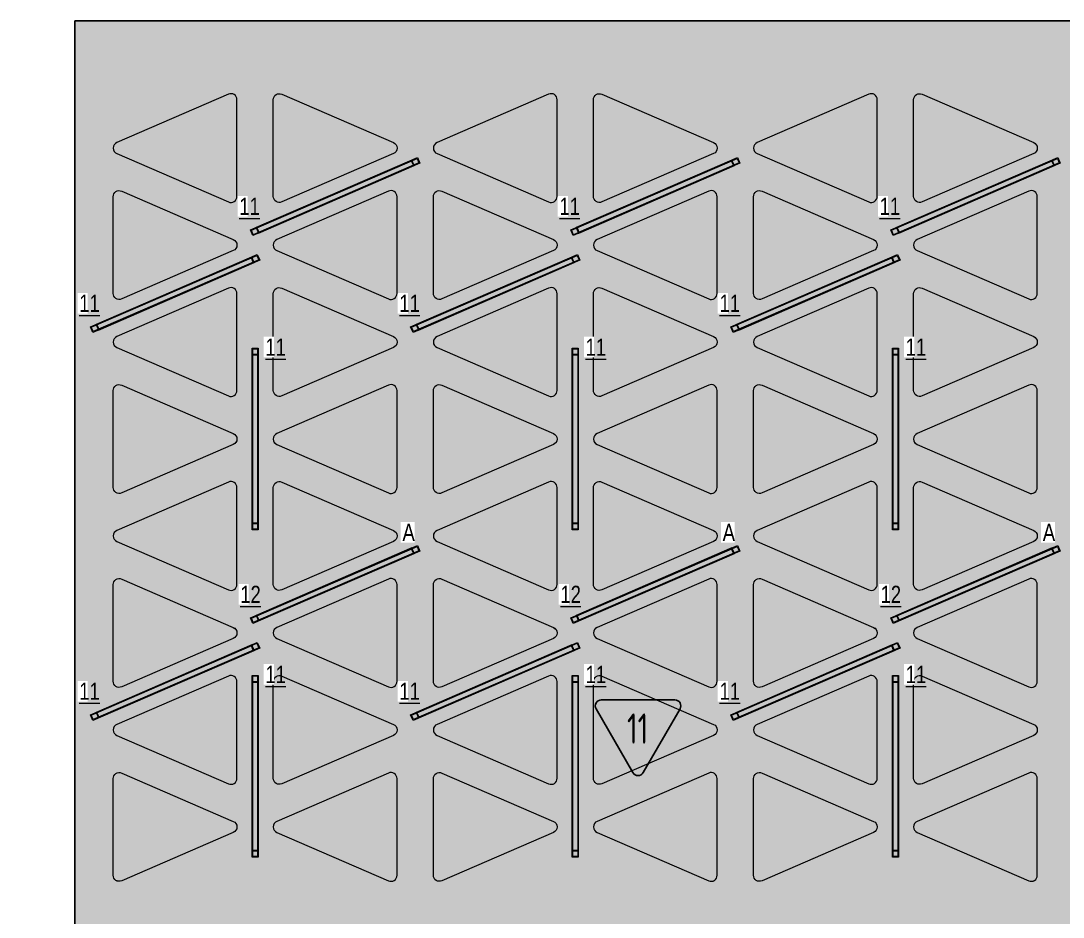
# Model space of a CAD drawing. Header units: millimetres. Extents: x -510890 to 418982, y -118257 to 141350.
# Drawn here: x -186518 to -177918, y 78957 to 86351 of the extents above; entities that cross this region are included whole.
import ezdxf

# ---------------------------------------------------------------- set-up
doc = ezdxf.new("R2010")
doc.units = ezdxf.units.MM
for name, color, linetype, lineweight in [('_ЭОМ_ОБЩ_Освещение_текст тип светильника', 172, 'Continuous', 50), ('_ЭОМ_светильник А', 1, 'Continuous', 35), ('_ЭОМ_светильник Р', 4, 'Continuous', 35), ('АР_Потолки_Штриховка', 252, 'Continuous', 0)]:
    doc.layers.add(name, color=color, linetype=linetype, lineweight=lineweight)
doc.layers.add('X-ref Light', color=250, linetype='Continuous')
for name, color, linetype, lineweight, true_color in [('АР_Потолок_RAL 095 85 40', 7, 'Continuous', 5, 0xddc87a), ('АР_Потолок_RAL 100 70 20', 7, 'Continuous', 5, 0xb3ac85), ('АР_Потолок_Покраска', 7, 'Continuous', 5, 0x007399), ('АР_Потолок_Текстура дерево', 7, 'Continuous', 5, 0xe7bf8e)]:
    doc.layers.add(name, color=color, linetype=linetype, lineweight=lineweight, true_color=true_color)
doc.layers.get('X-ref Light').off()
doc.styles.add('ISOCPEUR', font='isocpeur.ttf', dxfattribs={"height": 800})
doc.styles.add('ГОСТ', font='cad.shx', dxfattribs={"width": 0.8})

# ---------------------------------------------------------------- blocks, each defined once
blk = doc.blocks.new('RVE-PLS5070-1500-P')
at = {"color": 0, "linetype": 'ByBlock', "lineweight": -2, "ltscale": 40}
for points in [[(750, -25), (-750, -25), (-750, 25), (750, 25)], [(745, -20), (-745, -20), (-745, 20), (745, 20)]]:
    blk.add_lwpolyline(points, close=True, dxfattribs=at)
blk = doc.blocks.new('A$C35e846bc')
at = {"layer": 'АР_Потолки_Штриховка', "color": 18, "lineweight": 18, "ltscale": 100, "true_color": 0x000000}
for points in [[(23698.5, 26600.7, 0.539691), (23768.3, 26646.6), (23768.3, 27444.3, 0.539691), (23698.5, 27490.2), (22777.7, 27091.4, 0.656611), (22777.7, 26999.6), (23698.5, 26600.7)], [(24138.2, 26600.7, -0.539691), (24068.3, 26646.6), (24068.3, 27444.3, -0.539691), (24138.2, 27490.2), (25059, 27091.4, -0.656611), (25059, 26999.6), (24138.2, 26600.7)], [(26340.1, 26600.7, 0.539691), (26410, 26646.6), (26410, 27444.3, 0.539691), (26340.1, 27490.2), (25419.4, 27091.4, 0.656611), (25419.4, 26999.6), (26340.1, 26600.7)], [(26779.9, 26600.7, -0.539691), (26710, 26646.6), (26710, 27444.3, -0.539691), (26779.9, 27490.2), (27700.6, 27091.4, -0.656611), (27700.6, 26999.6), (26779.9, 26600.7)], [(28981.6, 26600.7, 0.539691), (29051.5, 26646.6), (29051.5, 27444.3, 0.539691), (28981.6, 27490.2), (28060.9, 27091.4, 0.656611), (28060.9, 26999.6), (28981.6, 26600.7)], [(29421.4, 26600.7, -0.539691), (29351.5, 26646.6), (29351.5, 27444.3, -0.539691), (29421.4, 27490.2), (30342.1, 27091.4, -0.656611), (30342.1, 26999.6), (29421.4, 26600.7)], [(22817.5, 25800.7, -0.539691), (22747.6, 25846.6), (22747.6, 26644.3, -0.539691), (22817.5, 26690.2), (23738.2, 26291.4, -0.656611), (23738.2, 26199.6), (22817.5, 25800.7)], [(25019.2, 25800.7, 0.539691), (25089.1, 25846.6), (25089.1, 26644.3, 0.539691), (25019.2, 26690.2), (24098.5, 26291.4, 0.656611), (24098.5, 26199.6), (25019.2, 25800.7)], [(25459.1, 25800.7, -0.539691), (25389.2, 25846.6), (25389.2, 26644.3, -0.539691), (25459.1, 26690.2), (26379.9, 26291.4, -0.656611), (26379.9, 26199.6), (25459.1, 25800.7)], [(27660.9, 25800.7, 0.539691), (27730.7, 25846.6), (27730.7, 26644.3, 0.539691), (27660.9, 26690.2), (26740.1, 26291.4, 0.656611), (26740.1, 26199.6), (27660.9, 25800.7)], [(28100.6, 25800.7, -0.539691), (28030.7, 25846.6), (28030.7, 26644.3, -0.539691), (28100.6, 26690.2), (29021.4, 26291.4, -0.656611), (29021.4, 26199.6), (28100.6, 25800.7)], [(30302.4, 25800.7, 0.539691), (30372.2, 25846.6), (30372.2, 26644.3, 0.539691), (30302.4, 26690.2), (29381.6, 26291.4, 0.656611), (29381.6, 26199.6), (30302.4, 25800.7)], [(23698.5, 25000.7, 0.539691), (23768.3, 25046.6), (23768.3, 25844.3, 0.539691), (23698.5, 25890.2), (22777.7, 25491.4, 0.656611), (22777.7, 25399.6), (23698.5, 25000.7)], [(24138.2, 25000.7, -0.539691), (24068.3, 25046.6), (24068.3, 25844.3, -0.539691), (24138.2, 25890.2), (25059, 25491.4, -0.656611), (25059, 25399.6), (24138.2, 25000.7)], [(26340.1, 25000.7, 0.539691), (26410, 25046.6), (26410, 25844.3, 0.539691), (26340.1, 25890.2), (25419.4, 25491.4, 0.656611), (25419.4, 25399.6), (26340.1, 25000.7)], [(26779.9, 25000.7, -0.539691), (26710, 25046.6), (26710, 25844.3, -0.539691), (26779.9, 25890.2), (27700.6, 25491.4, -0.656611), (27700.6, 25399.6), (26779.9, 25000.7)], [(28981.6, 25000.7, 0.539691), (29051.5, 25046.6), (29051.5, 25844.3, 0.539691), (28981.6, 25890.2), (28060.9, 25491.4, 0.656611), (28060.9, 25399.6), (28981.6, 25000.7)], [(29421.4, 25000.7, -0.539691), (29351.5, 25046.6), (29351.5, 25844.3, -0.539691), (29421.4, 25890.2), (30342.1, 25491.4, -0.656611), (30342.1, 25399.6), (29421.4, 25000.7)], [(22817.5, 24200.7, -0.539691), (22747.6, 24246.6), (22747.6, 25044.3, -0.539691), (22817.5, 25090.2), (23738.2, 24691.4, -0.656611), (23738.2, 24599.6), (22817.5, 24200.7)], [(25019.2, 24200.7, 0.539691), (25089.1, 24246.6), (25089.1, 25044.3, 0.539691), (25019.2, 25090.2), (24098.5, 24691.4, 0.656611), (24098.5, 24599.6), (25019.2, 24200.7)], [(25459.1, 24200.7, -0.539691), (25389.2, 24246.6), (25389.2, 25044.3, -0.539691), (25459.1, 25090.2), (26379.9, 24691.4, -0.656611), (26379.9, 24599.6), (25459.1, 24200.7)], [(27660.9, 24200.7, 0.539691), (27730.7, 24246.6), (27730.7, 25044.3, 0.539691), (27660.9, 25090.2), (26740.1, 24691.4, 0.656611), (26740.1, 24599.6), (27660.9, 24200.7)], [(28100.6, 24200.7, -0.539691), (28030.7, 24246.6), (28030.7, 25044.3, -0.539691), (28100.6, 25090.2), (29021.4, 24691.4, -0.656611), (29021.4, 24599.6), (28100.6, 24200.7)], [(30302.4, 24200.7, 0.539691), (30372.2, 24246.6), (30372.2, 25044.3, 0.539691), (30302.4, 25090.2), (29381.6, 24691.4, 0.656611), (29381.6, 24599.6), (30302.4, 24200.7)], [(23698.5, 23400.7, 0.539691), (23768.3, 23446.6), (23768.3, 24244.3, 0.539691), (23698.5, 24290.2), (22777.7, 23891.4, 0.656611), (22777.7, 23799.6), (23698.5, 23400.7)], [(24138.2, 23400.7, -0.539691), (24068.3, 23446.6), (24068.3, 24244.3, -0.539691), (24138.2, 24290.2), (25059, 23891.4, -0.656611), (25059, 23799.6), (24138.2, 23400.7)], [(26340.1, 23400.7, 0.539691), (26410, 23446.6), (26410, 24244.3, 0.539691), (26340.1, 24290.2), (25419.4, 23891.4, 0.656611), (25419.4, 23799.6), (26340.1, 23400.7)], [(26779.9, 23400.7, -0.539691), (26710, 23446.6), (26710, 24244.3, -0.539691), (26779.9, 24290.2), (27700.6, 23891.4, -0.656611), (27700.6, 23799.6), (26779.9, 23400.7)], [(28981.6, 23400.7, 0.539691), (29051.5, 23446.6), (29051.5, 24244.3, 0.539691), (28981.6, 24290.2), (28060.9, 23891.4, 0.656611), (28060.9, 23799.6), (28981.6, 23400.7)], [(29421.4, 23400.7, -0.539691), (29351.5, 23446.6), (29351.5, 24244.3, -0.539691), (29421.4, 24290.2), (30342.1, 23891.4, -0.656611), (30342.1, 23799.6), (29421.4, 23400.7)], [(22817.5, 22600.7, -0.539691), (22747.6, 22646.6), (22747.6, 23444.3, -0.539691), (22817.5, 23490.2), (23738.2, 23091.4, -0.656611), (23738.2, 22999.6), (22817.5, 22600.7)], [(25019.2, 22600.7, 0.539691), (25089.1, 22646.6), (25089.1, 23444.3, 0.539691), (25019.2, 23490.2), (24098.5, 23091.4, 0.656611), (24098.5, 22999.6), (25019.2, 22600.7)], [(25459.1, 22600.7, -0.539691), (25389.2, 22646.6), (25389.2, 23444.3, -0.539691), (25459.1, 23490.2), (26379.9, 23091.4, -0.656611), (26379.9, 22999.6), (25459.1, 22600.7)], [(27660.9, 22600.7, 0.539691), (27730.7, 22646.6), (27730.7, 23444.3, 0.539691), (27660.9, 23490.2), (26740.1, 23091.4, 0.656611), (26740.1, 22999.6), (27660.9, 22600.7)], [(28100.6, 22600.7, -0.539691), (28030.7, 22646.6), (28030.7, 23444.3, -0.539691), (28100.6, 23490.2), (29021.4, 23091.4, -0.656611), (29021.4, 22999.6), (28100.6, 22600.7)], [(30302.4, 22600.7, 0.539691), (30372.2, 22646.6), (30372.2, 23444.3, 0.539691), (30302.4, 23490.2), (29381.6, 23091.4, 0.656611), (29381.6, 22999.6), (30302.4, 22600.7)], [(23698.5, 21800.7, 0.539691), (23768.3, 21846.6), (23768.3, 22644.3, 0.539691), (23698.5, 22690.2), (22777.7, 22291.4, 0.656611), (22777.7, 22199.6), (23698.5, 21800.7)], [(24138.2, 21800.7, -0.539691), (24068.3, 21846.6), (24068.3, 22644.3, -0.539691), (24138.2, 22690.2), (25059, 22291.4, -0.656611), (25059, 22199.6), (24138.2, 21800.7)], [(26340.1, 21800.7, 0.539691), (26410, 21846.6), (26410, 22644.3, 0.539691), (26340.1, 22690.2), (25419.4, 22291.4, 0.656611), (25419.4, 22199.6), (26340.1, 21800.7)], [(26779.9, 21800.7, -0.539691), (26710, 21846.6), (26710, 22644.3, -0.539691), (26779.9, 22690.2), (27700.6, 22291.4, -0.656611), (27700.6, 22199.6), (26779.9, 21800.7)], [(28981.6, 21800.7, 0.539691), (29051.5, 21846.6), (29051.5, 22644.3, 0.539691), (28981.6, 22690.2), (28060.9, 22291.4, 0.656611), (28060.9, 22199.6), (28981.6, 21800.7)], [(29421.4, 21800.7, -0.539691), (29351.5, 21846.6), (29351.5, 22644.3, -0.539691), (29421.4, 22690.2), (30342.1, 22291.4, -0.656611), (30342.1, 22199.6), (29421.4, 21800.7)], [(22817.5, 21000.7, -0.539691), (22747.6, 21046.6), (22747.6, 21844.3, -0.539691), (22817.5, 21890.2), (23738.2, 21491.4, -0.656611), (23738.2, 21399.6), (22817.5, 21000.7)], [(25019.2, 21000.7, 0.539691), (25089.1, 21046.6), (25089.1, 21844.3, 0.539691), (25019.2, 21890.2), (24098.5, 21491.4, 0.656611), (24098.5, 21399.6), (25019.2, 21000.7)], [(25459.1, 21000.7, -0.539691), (25389.2, 21046.6), (25389.2, 21844.3, -0.539691), (25459.1, 21890.2), (26379.9, 21491.4, -0.656611), (26379.9, 21399.6), (25459.1, 21000.7)], [(27660.9, 21000.7, 0.539691), (27730.7, 21046.6), (27730.7, 21844.3, 0.539691), (27660.9, 21890.2), (26740.1, 21491.4, 0.656611), (26740.1, 21399.6), (27660.9, 21000.7)], [(28100.6, 21000.7, -0.539691), (28030.7, 21046.6), (28030.7, 21844.3, -0.539691), (28100.6, 21890.2), (29021.4, 21491.4, -0.656611), (29021.4, 21399.6), (28100.6, 21000.7)], [(30302.4, 21000.7, 0.539691), (30372.2, 21046.6), (30372.2, 21844.3, 0.539691), (30302.4, 21890.2), (29381.6, 21491.4, 0.656611), (29381.6, 21399.6), (30302.4, 21000.7)]]:
    blk.add_lwpolyline(points, format="xyb", dxfattribs=at)
for points in [[(23946.3, 26344.3), (25231, 26900.8), (25211.1, 26946.6), (23926.5, 26390.2)], [(23948.9, 26350.9), (25224.4, 26903.4), (25208.5, 26940.1), (23933, 26387.6)], [(26588, 26344.3), (27872.6, 26900.8), (27852.7, 26946.6), (26568.1, 26390.2)], [(26590.6, 26350.9), (27866, 26903.4), (27850.1, 26940.1), (26574.7, 26387.6)], [(29229.5, 26344.3), (30514.1, 26900.8), (30494.3, 26946.6), (29209.6, 26390.2)], [(29232.1, 26350.9), (30507.6, 26903.4), (30491.7, 26940.1), (29216.2, 26387.6)], [(22625.6, 25544.3), (23910.2, 26100.8), (23890.4, 26146.6), (22605.7, 25590.2)], [(25267.2, 25544.3), (26551.9, 26100.8), (26532, 26146.6), (25247.3, 25590.2)], [(27908.7, 25544.3), (29193.4, 26100.8), (29173.5, 26146.6), (27888.8, 25590.2)], [(22628.2, 25550.9), (23903.7, 26103.4), (23887.8, 26140.1), (22612.3, 25587.6)], [(25269.8, 25550.9), (26545.3, 26103.4), (26529.4, 26140.1), (25253.9, 25587.6)], [(27911.3, 25550.9), (29186.8, 26103.4), (29170.9, 26140.1), (27895.4, 25587.6)], [(23943.3, 25345.5), (23943.3, 23945.5), (23893.3, 23945.5), (23893.3, 25345.5)], [(23938.3, 25340.5), (23938.3, 23950.5), (23898.3, 23950.5), (23898.3, 25340.5)], [(26585, 25345.5), (26585, 23945.5), (26535, 23945.5), (26535, 25345.5)], [(26580, 25340.5), (26580, 23950.5), (26540, 23950.5), (26540, 25340.5)], [(29226.5, 25345.5), (29226.5, 23945.5), (29176.5, 23945.5), (29176.5, 25345.5)], [(29221.5, 25340.5), (29221.5, 23950.5), (29181.5, 23950.5), (29181.5, 25340.5)], [(23946.3, 23144.3), (25231, 23700.8), (25211.1, 23746.6), (23926.5, 23190.2)], [(23948.9, 23150.9), (25224.4, 23703.4), (25208.5, 23740.1), (23933, 23187.6)], [(26588, 23144.3), (27872.6, 23700.8), (27852.7, 23746.6), (26568.1, 23190.2)], [(26590.6, 23150.9), (27866, 23703.4), (27850.1, 23740.1), (26574.7, 23187.6)], [(29229.5, 23144.3), (30514.1, 23700.8), (30494.3, 23746.6), (29209.6, 23190.2)], [(29232.1, 23150.9), (30507.6, 23703.4), (30491.7, 23740.1), (29216.2, 23187.6)], [(22625.6, 22344.3), (23910.2, 22900.8), (23890.4, 22946.6), (22605.7, 22390.2)], [(22628.2, 22350.9), (23903.7, 22903.4), (23887.8, 22940.1), (22612.3, 22387.6)], [(25267.2, 22344.3), (26551.9, 22900.8), (26532, 22946.6), (25247.3, 22390.2)], [(25269.8, 22350.9), (26545.3, 22903.4), (26529.4, 22940.1), (25253.9, 22387.6)], [(27908.7, 22344.3), (29193.4, 22900.8), (29173.5, 22946.6), (27888.8, 22390.2)], [(27911.3, 22350.9), (29186.8, 22903.4), (29170.9, 22940.1), (27895.4, 22387.6)], [(23943.3, 22645.5), (23943.3, 21245.5), (23893.3, 21245.5), (23893.3, 22645.5)], [(23938.3, 22640.5), (23938.3, 21250.5), (23898.3, 21250.5), (23898.3, 22640.5)], [(26585, 22645.5), (26585, 21245.5), (26535, 21245.5), (26535, 22645.5)], [(26580, 22640.5), (26580, 21250.5), (26540, 21250.5), (26540, 22640.5)], [(29226.5, 22645.5), (29226.5, 21245.5), (29176.5, 21245.5), (29176.5, 22645.5)], [(29221.5, 22640.5), (29221.5, 21250.5), (29181.5, 21250.5), (29181.5, 22640.5)]]:
    blk.add_lwpolyline(points, close=True, dxfattribs=at)
at = {"layer": '_ЭОМ_светильник А', "color": 18, "lineweight": 18, "ltscale": 100, "true_color": 0x000000, "rotation": 203.4213310063314}
for p in [(24578.7, 23445.5), (27220.4, 23445.5), (29861.9, 23445.5)]:
    blk.add_blockref('RVE-PLS5070-1500-P', p, dxfattribs=at)
at = {"layer": '_ЭОМ_светильник Р', "color": 18, "lineweight": 18, "ltscale": 100, "true_color": 0x000000}
for p, rotation in [((24578.7, 26645.5), 203.4213310063314), ((27220.4, 26645.5), 203.4213310063314), ((29861.9, 26645.5), 203.4213310063314), ((23258, 25845.5), 203.4213310063314), ((25899.6, 25845.5), 203.4213310063314), ((28541.1, 25845.5), 203.4213310063314), ((23918.3, 24645.5), 89.99999999999997), ((26560, 24645.5), 89.99999999999997), ((29201.5, 24645.5), 89.99999999999997), ((23258, 22645.5), 203.4213310063314), ((25899.6, 22645.5), 203.4213310063314), ((28541.1, 22645.5), 203.4213310063314), ((23918.3, 21945.5), 89.99999999999997), ((26560, 21945.5), 89.99999999999997), ((29201.5, 21945.5), 89.99999999999997)]:
    blk.add_blockref('RVE-PLS5070-1500-P', p, dxfattribs=dict(at, rotation=rotation))
at = {"layer": '_ЭОМ_ОБЩ_Освещение_текст тип светильника', "color": 18, "lineweight": 18, "ltscale": 40, "true_color": 0x000000, "char_height": 142.19, "width": 55.872, "attachment_point": 1, "style": 'ГОСТ', "bg_fill": 3, "box_fill_scale": 1.1, "bg_fill_color": 256, "bg_fill_transparency": 0}
for s, insert in [('{\\L11}', (23787.9, 26636.2)), ('{\\L11}', (26429.5, 26636.2)), ('{\\L11}', (29071, 26636.2)), ('{\\L11}', (22467.1, 25836.2)), ('{\\L11}', (25108.7, 25836.2)), ('{\\L11}', (27750.3, 25836.2)), ('{\\L11}', (24003.2, 25474.5)), ('{\\L11}', (26644.8, 25474.5)), ('{\\L11}', (29286.3, 25474.5)), ('{\\L12}', (23795.7, 23435)), ('{\\L12}', (26437.4, 23435)), ('{\\L12}', (29078.9, 23435)), ('{\\L11}', (24003.2, 22774.5)), ('{\\L11}', (26644.8, 22774.5)), ('{\\L11}', (29286.3, 22774.5)), ('{\\L11}', (22467.1, 22636.2)), ('{\\L11}', (25108.7, 22636.2)), ('{\\L11}', (27750.3, 22636.2))]:
    blk.add_mtext(s, dxfattribs=dict(at, insert=insert))
at = {"layer": '_ЭОМ_светильник А', "color": 18, "lineweight": 18, "ltscale": 100, "true_color": 0x000000, "char_height": 142.2, "width": 86.044, "attachment_point": 1, "style": 'ГОСТ', "bg_fill": 3, "box_fill_scale": 1.1, "bg_fill_color": 256, "bg_fill_transparency": 0}
for insert in [(25134.3, 23946.6), (27776, 23946.6), (30417.5, 23946.6)]:
    blk.add_mtext('А', dxfattribs=dict(at, insert=insert))

msp = doc.modelspace()

# ---------------------------------------------------------------- hatches: boundary and pattern name
at = {"layer": 'АР_Потолки_Штриховка', "ltscale": 100, "true_color": 0xf8f6b0}
h = msp.add_hatch(color=51, dxfattribs=at)
h.dxf.hatch_style = 1
h.paths.add_polyline_path([(-184554.9, 84606.6), (-183279.4, 85159), (-183295.3, 85195.8), (-184570.8, 84643.3)])
h = msp.add_hatch(color=51, dxfattribs=at)
h.dxf.hatch_style = 1
h.paths.add_polyline_path([(-181913.3, 84606.6), (-180637.8, 85159), (-180653.7, 85195.8), (-181929.2, 84643.3)])
h = msp.add_hatch(color=51, dxfattribs=at)
h.dxf.hatch_style = 1
h.paths.add_polyline_path([(-179271.8, 84606.6), (-177996.3, 85159), (-178012.2, 85195.8), (-179287.7, 84643.3)])
h = msp.add_hatch(color=51, dxfattribs=at)
h.dxf.hatch_style = 1
h.paths.add_polyline_path([(-185875.7, 83806.6), (-184600.2, 84359), (-184616.1, 84395.8), (-185891.6, 83843.3)])
h = msp.add_hatch(color=51, dxfattribs=at)
h.dxf.hatch_style = 1
h.paths.add_polyline_path([(-183234, 83806.6), (-181958.5, 84359), (-181974.4, 84395.8), (-183249.9, 83843.3)])
h = msp.add_hatch(color=51, dxfattribs=at)
h.dxf.hatch_style = 1
h.paths.add_polyline_path([(-180592.5, 83806.6), (-179317, 84359), (-179332.9, 84395.8), (-180608.4, 83843.3)])
h = msp.add_hatch(color=51, dxfattribs=at)
h.dxf.hatch_style = 1
h.paths.add_polyline_path([(-184565.5, 83596.2), (-184565.5, 82206.2), (-184605.5, 82206.2), (-184605.5, 83596.2)])
h = msp.add_hatch(color=51, dxfattribs=at)
h.dxf.hatch_style = 1
h.paths.add_polyline_path([(-181923.9, 83596.2), (-181923.9, 82206.2), (-181963.9, 82206.2), (-181963.9, 83596.2)])
h = msp.add_hatch(color=51, dxfattribs=at)
h.dxf.hatch_style = 1
h.paths.add_polyline_path([(-179282.3, 83596.2), (-179282.3, 82206.2), (-179322.3, 82206.2), (-179322.3, 83596.2)])
h = msp.add_hatch(color=51, dxfattribs=at)
h.dxf.hatch_style = 1
h.paths.add_polyline_path([(-184554.9, 81406.6), (-183279.4, 81959), (-183295.3, 81995.8), (-184570.8, 81443.3)])
h = msp.add_hatch(color=51, dxfattribs=at)
h.dxf.hatch_style = 1
h.paths.add_polyline_path([(-181913.3, 81406.6), (-180637.8, 81959.1), (-180653.7, 81995.8), (-181929.2, 81443.3)])
h = msp.add_hatch(color=51, dxfattribs=at)
h.dxf.hatch_style = 1
h.paths.add_polyline_path([(-179271.8, 81406.6), (-177996.3, 81959.1), (-178012.2, 81995.8), (-179287.7, 81443.3)])
h = msp.add_hatch(color=51, dxfattribs=at)
h.dxf.hatch_style = 1
h.paths.add_polyline_path([(-185875.7, 80606.6), (-184600.2, 81159), (-184616.1, 81195.8), (-185891.6, 80643.3)])
h = msp.add_hatch(color=51, dxfattribs=at)
h.dxf.hatch_style = 1
h.paths.add_polyline_path([(-183234, 80606.6), (-181958.5, 81159), (-181974.4, 81195.8), (-183249.9, 80643.3)])
h = msp.add_hatch(color=51, dxfattribs=at)
h.dxf.hatch_style = 1
h.paths.add_polyline_path([(-180592.5, 80606.6), (-179317, 81159), (-179332.9, 81195.8), (-180608.4, 80643.3)])
h = msp.add_hatch(color=51, dxfattribs=at)
h.dxf.hatch_style = 1
h.paths.add_polyline_path([(-184565.5, 80896.2), (-184565.5, 79506.2), (-184605.5, 79506.2), (-184605.5, 80896.2)])
h = msp.add_hatch(color=51, dxfattribs=at)
h.dxf.hatch_style = 1
h.paths.add_polyline_path([(-181923.9, 80896.2), (-181923.9, 79506.2), (-181963.9, 79506.2), (-181963.9, 80896.2)])
h = msp.add_hatch(color=51, dxfattribs=at)
h.dxf.hatch_style = 1
h.paths.add_polyline_path([(-179282.3, 80896.2), (-179282.3, 79506.2), (-179322.3, 79506.2), (-179322.3, 80896.2)])
at = {"layer": 'АР_Потолок_RAL 095 85 40', "transparency": 33554687}
h = msp.add_hatch(color=256, dxfattribs=at)
h.dxf.hatch_style = 1
h.paths.add_polyline_path([(-185726.1, 85347, 0.656611), (-185726.1, 85255.3), (-184805.4, 84856.4, 0.539691), (-184735.5, 84902.3), (-184735.5, 85700, 0.539691), (-184805.4, 85745.9)])
h = msp.add_hatch(color=256, dxfattribs=at)
h.dxf.hatch_style = 1
h.paths.add_polyline_path([(-180803.2, 85255.3, 0.656611), (-180803.2, 85347), (-181724, 85745.9, 0.539691), (-181793.9, 85700), (-181793.9, 84902.3, 0.539691), (-181724, 84856.4)])
h = msp.add_hatch(color=256, dxfattribs=at)
h.dxf.hatch_style = 1
h.paths.add_polyline_path([(-183044.7, 84945.9, 0.539691), (-183114.6, 84900), (-183114.6, 84102.3, 0.539691), (-183044.7, 84056.4), (-182124, 84455.3, 0.656611), (-182124, 84547)])
h = msp.add_hatch(color=256, dxfattribs=at)
h.dxf.hatch_style = 1
h.paths.add_polyline_path([(-178201.5, 84056.4, 0.539691), (-178131.6, 84102.3), (-178131.6, 84900, 0.539691), (-178201.5, 84945.9), (-179122.2, 84547, 0.656611), (-179122.2, 84455.3)])
h = msp.add_hatch(color=256, dxfattribs=at)
h.dxf.hatch_style = 1
h.paths.add_polyline_path([(-184365.6, 84145.9, 0.539691), (-184435.5, 84100), (-184435.5, 83302.3, 0.539691), (-184365.6, 83256.4), (-183444.9, 83655.3, 0.656611), (-183444.9, 83747)])
h = msp.add_hatch(color=256, dxfattribs=at)
h.dxf.hatch_style = 1
h.paths.add_polyline_path([(-179522.2, 83256.4, 0.539691), (-179452.3, 83302.3), (-179452.3, 84100, 0.539691), (-179522.2, 84145.9), (-180443, 83747, 0.656611), (-180443, 83655.3)])
h = msp.add_hatch(color=256, dxfattribs=at)
h.dxf.hatch_style = 1
h.paths.add_polyline_path([(-185686.4, 83345.9, 0.539691), (-185756.2, 83300), (-185756.2, 82502.3, 0.539691), (-185686.4, 82456.4), (-184765.6, 82855.3, 0.656611), (-184765.6, 82947)])
h = msp.add_hatch(color=256, dxfattribs=at)
h.dxf.hatch_style = 1
h.paths.add_polyline_path([(-181763.7, 82947, 0.656611), (-181763.7, 82855.3), (-180843, 82456.4, 0.539691), (-180773.1, 82502.3), (-180773.1, 83300, 0.539691), (-180843, 83345.9)])
h = msp.add_hatch(color=256, dxfattribs=at)
h.dxf.hatch_style = 1
h.paths.add_polyline_path([(-182093.9, 82500, 0.539691), (-182163.7, 82545.9), (-183084.5, 82147, 0.656611), (-183084.5, 82055.3), (-182163.7, 81656.4, 0.539691), (-182093.9, 81702.3)])
h = msp.add_hatch(color=256, dxfattribs=at)
h.dxf.hatch_style = 1
h.paths.add_polyline_path([(-179082.5, 82545.9, 0.539691), (-179152.3, 82500), (-179152.3, 81702.3, 0.539691), (-179082.5, 81656.4), (-178161.7, 82055.3, 0.656611), (-178161.7, 82147)])
h = msp.add_hatch(color=256, dxfattribs=at)
h.dxf.hatch_style = 1
h.paths.add_polyline_path([(-183484.6, 80856.4, 0.539691), (-183414.7, 80902.3), (-183414.7, 81700, 0.539691), (-183484.6, 81745.9), (-184405.4, 81347, 0.656611), (-184405.4, 81255.3)])
h = msp.add_hatch(color=256, dxfattribs=at)
h.dxf.hatch_style = 1
h.paths.add_polyline_path([(-180403.2, 81745.9, 0.539691), (-180473.1, 81700), (-180473.1, 80902.3, 0.539691), (-180403.2, 80856.4), (-179482.5, 81255.3, 0.656611), (-179482.5, 81347)])
h = msp.add_hatch(color=256, dxfattribs=at)
h.dxf.hatch_style = 1
h.paths.add_polyline_path([(-185726.1, 80547, 0.656611), (-185726.1, 80455.3), (-184805.4, 80056.4, 0.539691), (-184735.5, 80102.3), (-184735.5, 80900, 0.539691), (-184805.4, 80945.9)])
h = msp.add_hatch(color=256, dxfattribs=at)
h.dxf.hatch_style = 1
h.paths.add_polyline_path([(-180803.2, 80455.3, 0.656611), (-180803.2, 80547), (-181724, 80945.9, 0.539691), (-181793.9, 80900), (-181793.9, 80102.3, 0.539691), (-181724, 80056.4)])
h = msp.add_hatch(color=256, dxfattribs=at)
h.dxf.hatch_style = 1
h.paths.add_polyline_path([(-183044.7, 80145.9, 0.539691), (-183114.6, 80100), (-183114.6, 79302.3, 0.539691), (-183044.7, 79256.4), (-182124, 79655.3, 0.656611), (-182124, 79747)])
h = msp.add_hatch(color=256, dxfattribs=at)
h.dxf.hatch_style = 1
h.paths.add_polyline_path([(-178131.6, 80100, 0.539691), (-178201.5, 80145.9), (-179122.2, 79747, 0.656611), (-179122.2, 79655.3), (-178201.5, 79256.4, 0.539691), (-178131.6, 79302.3)])
at = {"layer": 'АР_Потолок_RAL 100 70 20', "transparency": 33554687}
h = msp.add_hatch(color=256, dxfattribs=at)
h.dxf.hatch_style = 1
h.paths.add_polyline_path([(-183084.5, 85347, 0.656611), (-183084.5, 85255.3), (-182163.7, 84856.4, 0.539691), (-182093.9, 84902.3), (-182093.9, 85700, 0.539691), (-182163.7, 85745.9)])
h = msp.add_hatch(color=256, dxfattribs=at)
h.dxf.hatch_style = 1
h.paths.add_polyline_path([(-179082.5, 85745.9, 0.539691), (-179152.3, 85700), (-179152.3, 84902.3, 0.539691), (-179082.5, 84856.4), (-178161.7, 85255.3, 0.656611), (-178161.7, 85347)])
h = msp.add_hatch(color=256, dxfattribs=at)
h.dxf.hatch_style = 1
h.paths.add_polyline_path([(-184405.4, 84547, 0.656611), (-184405.4, 84455.3), (-183484.6, 84056.4, 0.539691), (-183414.7, 84102.3), (-183414.7, 84900, 0.539691), (-183484.6, 84945.9)])
h = msp.add_hatch(color=256, dxfattribs=at)
h.dxf.hatch_style = 1
h.paths.add_polyline_path([(-180473.1, 84102.3, 0.539691), (-180403.2, 84056.4), (-179482.5, 84455.3, 0.656611), (-179482.5, 84547), (-180403.2, 84945.9, 0.539691), (-180473.1, 84900)])
h = msp.add_hatch(color=256, dxfattribs=at)
h.dxf.hatch_style = 1
h.paths.add_polyline_path([(-185726.1, 83747, 0.656611), (-185726.1, 83655.3), (-184805.4, 83256.4, 0.539691), (-184735.5, 83302.3), (-184735.5, 84100, 0.539691), (-184805.4, 84145.9)])
h = msp.add_hatch(color=256, dxfattribs=at)
h.dxf.hatch_style = 1
h.paths.add_polyline_path([(-180803.2, 83655.3, 0.656611), (-180803.2, 83747), (-181724, 84145.9, 0.539691), (-181793.9, 84100), (-181793.9, 83302.3, 0.539691), (-181724, 83256.4)])
h = msp.add_hatch(color=256, dxfattribs=at)
h.dxf.hatch_style = 1
h.paths.add_polyline_path([(-183044.7, 83345.9, 0.539691), (-183114.6, 83300), (-183114.6, 82502.3, 0.539691), (-183044.7, 82456.4), (-182124, 82855.3, 0.656611), (-182124, 82947)])
h = msp.add_hatch(color=256, dxfattribs=at)
h.dxf.hatch_style = 1
h.paths.add_polyline_path([(-178201.5, 82456.4, 0.539691), (-178131.6, 82502.3), (-178131.6, 83300, 0.539691), (-178201.5, 83345.9), (-179122.2, 82947, 0.656611), (-179122.2, 82855.3)])
h = msp.add_hatch(color=256, dxfattribs=at)
h.dxf.hatch_style = 1
h.paths.add_polyline_path([(-183444.9, 82055.3, 0.656611), (-183444.9, 82147), (-184365.6, 82545.9, 0.539691), (-184435.5, 82500), (-184435.5, 81702.3, 0.539691), (-184365.6, 81656.4)])
h = msp.add_hatch(color=256, dxfattribs=at)
h.dxf.hatch_style = 1
h.paths.add_polyline_path([(-180443, 82147, 0.656611), (-180443, 82055.3), (-179522.2, 81656.4, 0.539691), (-179452.3, 81702.3), (-179452.3, 82500, 0.539691), (-179522.2, 82545.9)])
h = msp.add_hatch(color=256, dxfattribs=at)
h.dxf.hatch_style = 1
h.paths.add_polyline_path([(-185686.4, 81745.9, 0.539691), (-185756.2, 81700), (-185756.2, 80902.3, 0.539691), (-185686.4, 80856.4), (-184765.6, 81255.3, 0.656611), (-184765.6, 81347)])
h = msp.add_hatch(color=256, dxfattribs=at)
h.dxf.hatch_style = 1
h.paths.add_polyline_path([(-180843, 80856.4, 0.539691), (-180773.1, 80902.3), (-180773.1, 81700, 0.539691), (-180843, 81745.9), (-181763.7, 81347, 0.656611), (-181763.7, 81255.3)])
h = msp.add_hatch(color=256, dxfattribs=at)
h.dxf.hatch_style = 1
h.paths.add_polyline_path([(-183084.5, 80547, 0.656611), (-183084.5, 80455.3), (-182163.7, 80056.4, 0.539691), (-182093.9, 80102.3), (-182093.9, 80900, 0.539691), (-182163.7, 80945.9)])
h = msp.add_hatch(color=256, dxfattribs=at)
h.dxf.hatch_style = 1
h.paths.add_polyline_path([(-179082.5, 80945.9, 0.539691), (-179152.3, 80900), (-179152.3, 80102.3, 0.539691), (-179082.5, 80056.4), (-178161.7, 80455.3, 0.656611), (-178161.7, 80547)])
h = msp.add_hatch(color=256, dxfattribs=at)
h.dxf.hatch_style = 1
h.paths.add_polyline_path([(-183484.6, 79256.4, 0.539691), (-183414.7, 79302.3), (-183414.7, 80100, 0.539691), (-183484.6, 80145.9), (-184405.4, 79747, 0.656611), (-184405.4, 79655.3)])
h = msp.add_hatch(color=256, dxfattribs=at)
h.dxf.hatch_style = 1
h.paths.add_polyline_path([(-180403.2, 80145.9, 0.539691), (-180473.1, 80100), (-180473.1, 79302.3, 0.539691), (-180403.2, 79256.4), (-179482.5, 79655.3, 0.656611), (-179482.5, 79747)])
at = {"layer": 'АР_Потолок_Покраска'}
h = msp.add_hatch(dxfattribs=at)
h.set_pattern_fill('CROSS', color=256, scale=25)
h.set_pattern_definition([(0, (-416405.63, 48417.43), (158.75, 158.75), [79.375, -238.125]), (90, (-416365.94, 48377.74), (-158.75, 158.75), [79.375, -238.125])])
h.paths.add_polyline_path([(-186073.9, 86350.7), (-177808.9, 86350.7), (-177808.9, 78580.3), (-165736.3, 78580.3), (-165736.6, 75165.7), (-189341.1, 75165.7), (-189341.4, 78580.3), (-186073.9, 78580.3)])
at = {"layer": 'АР_Потолок_Текстура дерево', "transparency": 33554687}
h = msp.add_hatch(color=256, dxfattribs=at)
h.dxf.hatch_style = 1
h.paths.add_polyline_path([(-184365.6, 85745.9, 0.539691), (-184435.5, 85700), (-184435.5, 84902.3, 0.539691), (-184365.6, 84856.4), (-183444.9, 85255.3, 0.656611), (-183444.9, 85347)])
h = msp.add_hatch(color=256, dxfattribs=at)
h.dxf.hatch_style = 1
h.paths.add_polyline_path([(-179522.2, 84856.4, 0.539691), (-179452.3, 84902.3), (-179452.3, 85700, 0.539691), (-179522.2, 85745.9), (-180443, 85347, 0.656611), (-180443, 85255.3)])
h = msp.add_hatch(color=256, dxfattribs=at)
h.dxf.hatch_style = 1
h.paths.add_polyline_path([(-185686.4, 84945.9, 0.539691), (-185756.2, 84900), (-185756.2, 84102.3, 0.539691), (-185686.4, 84056.4), (-184765.6, 84455.3, 0.656611), (-184765.6, 84547)])
h = msp.add_hatch(color=256, dxfattribs=at)
h.dxf.hatch_style = 1
h.paths.add_polyline_path([(-181763.7, 84547, 0.656611), (-181763.7, 84455.3), (-180843, 84056.4, 0.539691), (-180773.1, 84102.3), (-180773.1, 84900, 0.539691), (-180843, 84945.9)])
h = msp.add_hatch(color=256, dxfattribs=at)
h.dxf.hatch_style = 1
h.paths.add_polyline_path([(-183084.5, 83747, 0.656611), (-183084.5, 83655.3), (-182163.7, 83256.4, 0.539691), (-182093.9, 83302.3), (-182093.9, 84100, 0.539691), (-182163.7, 84145.9)])
h = msp.add_hatch(color=256, dxfattribs=at)
h.dxf.hatch_style = 1
h.paths.add_polyline_path([(-179082.5, 84145.9, 0.539691), (-179152.3, 84100), (-179152.3, 83302.3, 0.539691), (-179082.5, 83256.4), (-178161.7, 83655.3, 0.656611), (-178161.7, 83747)])
h = msp.add_hatch(color=256, dxfattribs=at)
h.dxf.hatch_style = 1
h.paths.add_polyline_path([(-184405.4, 82947, 0.656611), (-184405.4, 82855.3), (-183484.6, 82456.4, 0.539691), (-183414.7, 82502.3), (-183414.7, 83300, 0.539691), (-183484.6, 83345.9)])
h = msp.add_hatch(color=256, dxfattribs=at)
h.dxf.hatch_style = 1
h.paths.add_polyline_path([(-180473.1, 82502.3, 0.539691), (-180403.2, 82456.4), (-179482.5, 82855.3, 0.656611), (-179482.5, 82947), (-180403.2, 83345.9, 0.539691), (-180473.1, 83300)])
h = msp.add_hatch(color=256, dxfattribs=at)
h.dxf.hatch_style = 1
h.paths.add_polyline_path([(-184735.5, 82500, 0.539691), (-184805.4, 82545.9), (-185726.1, 82147, 0.656611), (-185726.1, 82055.3), (-184805.4, 81656.4, 0.539691), (-184735.5, 81702.3)])
h = msp.add_hatch(color=256, dxfattribs=at)
h.dxf.hatch_style = 1
h.paths.add_polyline_path([(-181724, 82545.9, 0.539691), (-181793.9, 82500), (-181793.9, 81702.3, 0.539691), (-181724, 81656.4), (-180803.2, 82055.3, 0.656611), (-180803.2, 82147)])
h = msp.add_hatch(color=256, dxfattribs=at)
h.dxf.hatch_style = 1
h.paths.add_polyline_path([(-183044.7, 81745.9, 0.539691), (-183114.6, 81700), (-183114.6, 80902.3, 0.539691), (-183044.7, 80856.4), (-182124, 81255.3, 0.656611), (-182124, 81347)])
h = msp.add_hatch(color=256, dxfattribs=at)
h.dxf.hatch_style = 1
h.paths.add_polyline_path([(-179122.2, 81347, 0.656611), (-179122.2, 81255.3), (-178201.5, 80856.4, 0.539691), (-178131.6, 80902.3), (-178131.6, 81700, 0.539691), (-178201.5, 81745.9)])
h = msp.add_hatch(color=256, dxfattribs=at)
h.dxf.hatch_style = 1
h.paths.add_polyline_path([(-184435.5, 80102.3, 0.539691), (-184365.6, 80056.4), (-183444.9, 80455.3, 0.656611), (-183444.9, 80547), (-184365.6, 80945.9, 0.539691), (-184435.5, 80900)])
h = msp.add_hatch(color=256, dxfattribs=at)
h.dxf.hatch_style = 1
h.paths.add_polyline_path([(-179522.2, 80056.4, 0.539691), (-179452.3, 80102.3), (-179452.3, 80900, 0.539691), (-179522.2, 80945.9), (-180443, 80547, 0.656611), (-180443, 80455.3)])
h = msp.add_hatch(color=256, dxfattribs=at)
h.dxf.hatch_style = 1
h.paths.add_polyline_path([(-185686.4, 80145.9, 0.539691), (-185756.2, 80100), (-185756.2, 79302.3, 0.539691), (-185686.4, 79256.4), (-184765.6, 79655.3, 0.656611), (-184765.6, 79747)])
h = msp.add_hatch(color=256, dxfattribs=at)
h.dxf.hatch_style = 1
h.paths.add_polyline_path([(-180773.1, 80100, 0.539691), (-180843, 80145.9), (-181763.7, 79747, 0.656611), (-181763.7, 79655.3), (-180843, 79256.4, 0.539691), (-180773.1, 79302.3)])

# ---------------------------------------------------------------- linework, layer by layer
msp.add_lwpolyline([(-186073.9, 86350.7), (-177808.9, 86350.7), (-177808.9, 78580.3), (-165736.3, 78580.3), (-165736.6, 75165.7), (-189341.1, 75165.7), (-189341.4, 78580.3), (-186073.9, 78580.3)], close=True)
msp.add_lwpolyline([(-181729.1, 80749.3), (-181122.8, 80749.3, -0.577349), (-181079.5, 80674.3), (-181382.7, 80149.3, -0.577354), (-181469.3, 80149.3), (-181772.4, 80674.3, -0.577349), (-181729.1, 80749.3, -0.000002)], format="xyb")
at = {"layer": 'АР_Потолки_Штриховка', "color": 18, "ltscale": 100, "true_color": 0x000000}
for points in [[(-184805.4, 84856.4, 0.539691), (-184735.5, 84902.3), (-184735.5, 85700, 0.539691), (-184805.4, 85745.9), (-185726.1, 85347, 0.656611), (-185726.1, 85255.3), (-184805.4, 84856.4)], [(-184365.6, 84856.4, -0.539691), (-184435.5, 84902.3), (-184435.5, 85700, -0.539691), (-184365.6, 85745.9), (-183444.9, 85347, -0.656611), (-183444.9, 85255.3), (-184365.6, 84856.4)], [(-182163.7, 84856.4, 0.539691), (-182093.9, 84902.3), (-182093.9, 85700, 0.539691), (-182163.7, 85745.9), (-183084.5, 85347, 0.656611), (-183084.5, 85255.3), (-182163.7, 84856.4)], [(-181724, 84856.4, -0.539691), (-181793.9, 84902.3), (-181793.9, 85700, -0.539691), (-181724, 85745.9), (-180803.2, 85347, -0.656611), (-180803.2, 85255.3), (-181724, 84856.4)], [(-179522.2, 84856.4, 0.539691), (-179452.3, 84902.3), (-179452.3, 85700, 0.539691), (-179522.2, 85745.9), (-180443, 85347, 0.656611), (-180443, 85255.3), (-179522.2, 84856.4)], [(-179082.5, 84856.4, -0.539691), (-179152.3, 84902.3), (-179152.3, 85700, -0.539691), (-179082.5, 85745.9), (-178161.7, 85347, -0.656611), (-178161.7, 85255.3), (-179082.5, 84856.4)], [(-185686.4, 84056.4, -0.539691), (-185756.2, 84102.3), (-185756.2, 84900, -0.539691), (-185686.4, 84945.9), (-184765.6, 84547, -0.656611), (-184765.6, 84455.3), (-185686.4, 84056.4)], [(-183484.6, 84056.4, 0.539691), (-183414.7, 84102.3), (-183414.7, 84900, 0.539691), (-183484.6, 84945.9), (-184405.4, 84547, 0.656611), (-184405.4, 84455.3), (-183484.6, 84056.4)], [(-183044.7, 84056.4, -0.539691), (-183114.6, 84102.3), (-183114.6, 84900, -0.539691), (-183044.7, 84945.9), (-182124, 84547, -0.656611), (-182124, 84455.3), (-183044.7, 84056.4)], [(-180843, 84056.4, 0.539691), (-180773.1, 84102.3), (-180773.1, 84900, 0.539691), (-180843, 84945.9), (-181763.7, 84547, 0.656611), (-181763.7, 84455.3), (-180843, 84056.4)], [(-180403.2, 84056.4, -0.539691), (-180473.1, 84102.3), (-180473.1, 84900, -0.539691), (-180403.2, 84945.9), (-179482.5, 84547, -0.656611), (-179482.5, 84455.3), (-180403.2, 84056.4)], [(-178201.5, 84056.4, 0.539691), (-178131.6, 84102.3), (-178131.6, 84900, 0.539691), (-178201.5, 84945.9), (-179122.2, 84547, 0.656611), (-179122.2, 84455.3), (-178201.5, 84056.4)], [(-184805.4, 83256.4, 0.539691), (-184735.5, 83302.3), (-184735.5, 84100, 0.539691), (-184805.4, 84145.9), (-185726.1, 83747, 0.656611), (-185726.1, 83655.3), (-184805.4, 83256.4)], [(-184365.6, 83256.4, -0.539691), (-184435.5, 83302.3), (-184435.5, 84100, -0.539691), (-184365.6, 84145.9), (-183444.9, 83747, -0.656611), (-183444.9, 83655.3), (-184365.6, 83256.4)], [(-182163.7, 83256.4, 0.539691), (-182093.9, 83302.3), (-182093.9, 84100, 0.539691), (-182163.7, 84145.9), (-183084.5, 83747, 0.656611), (-183084.5, 83655.3), (-182163.7, 83256.4)], [(-181724, 83256.4, -0.539691), (-181793.9, 83302.3), (-181793.9, 84100, -0.539691), (-181724, 84145.9), (-180803.2, 83747, -0.656611), (-180803.2, 83655.3), (-181724, 83256.4)], [(-179522.2, 83256.4, 0.539691), (-179452.3, 83302.3), (-179452.3, 84100, 0.539691), (-179522.2, 84145.9), (-180443, 83747, 0.656611), (-180443, 83655.3), (-179522.2, 83256.4)], [(-179082.5, 83256.4, -0.539691), (-179152.3, 83302.3), (-179152.3, 84100, -0.539691), (-179082.5, 84145.9), (-178161.7, 83747, -0.656611), (-178161.7, 83655.3), (-179082.5, 83256.4)], [(-185686.4, 82456.4, -0.539691), (-185756.2, 82502.3), (-185756.2, 83300, -0.539691), (-185686.4, 83345.9), (-184765.6, 82947, -0.656611), (-184765.6, 82855.3), (-185686.4, 82456.4)], [(-183484.6, 82456.4, 0.539691), (-183414.7, 82502.3), (-183414.7, 83300, 0.539691), (-183484.6, 83345.9), (-184405.4, 82947, 0.656611), (-184405.4, 82855.3), (-183484.6, 82456.4)], [(-183044.7, 82456.4, -0.539691), (-183114.6, 82502.3), (-183114.6, 83300, -0.539691), (-183044.7, 83345.9), (-182124, 82947, -0.656611), (-182124, 82855.3), (-183044.7, 82456.4)], [(-180843, 82456.4, 0.539691), (-180773.1, 82502.3), (-180773.1, 83300, 0.539691), (-180843, 83345.9), (-181763.7, 82947, 0.656611), (-181763.7, 82855.3), (-180843, 82456.4)], [(-180403.2, 82456.4, -0.539691), (-180473.1, 82502.3), (-180473.1, 83300, -0.539691), (-180403.2, 83345.9), (-179482.5, 82947, -0.656611), (-179482.5, 82855.3), (-180403.2, 82456.4)], [(-178201.5, 82456.4, 0.539691), (-178131.6, 82502.3), (-178131.6, 83300, 0.539691), (-178201.5, 83345.9), (-179122.2, 82947, 0.656611), (-179122.2, 82855.3), (-178201.5, 82456.4)], [(-184805.4, 81656.4, 0.539691), (-184735.5, 81702.3), (-184735.5, 82500, 0.539691), (-184805.4, 82545.9), (-185726.1, 82147, 0.656611), (-185726.1, 82055.3), (-184805.4, 81656.4)], [(-184365.6, 81656.4, -0.539691), (-184435.5, 81702.3), (-184435.5, 82500, -0.539691), (-184365.6, 82545.9), (-183444.9, 82147, -0.656611), (-183444.9, 82055.3), (-184365.6, 81656.4)], [(-182163.7, 81656.4, 0.539691), (-182093.9, 81702.3), (-182093.9, 82500, 0.539691), (-182163.7, 82545.9), (-183084.5, 82147, 0.656611), (-183084.5, 82055.3), (-182163.7, 81656.4)], [(-181724, 81656.4, -0.539691), (-181793.9, 81702.3), (-181793.9, 82500, -0.539691), (-181724, 82545.9), (-180803.2, 82147, -0.656611), (-180803.2, 82055.3), (-181724, 81656.4)], [(-179522.2, 81656.4, 0.539691), (-179452.3, 81702.3), (-179452.3, 82500, 0.539691), (-179522.2, 82545.9), (-180443, 82147, 0.656611), (-180443, 82055.3), (-179522.2, 81656.4)], [(-179082.5, 81656.4, -0.539691), (-179152.3, 81702.3), (-179152.3, 82500, -0.539691), (-179082.5, 82545.9), (-178161.7, 82147, -0.656611), (-178161.7, 82055.3), (-179082.5, 81656.4)], [(-185686.4, 80856.4, -0.539691), (-185756.2, 80902.3), (-185756.2, 81700, -0.539691), (-185686.4, 81745.9), (-184765.6, 81347, -0.656611), (-184765.6, 81255.3), (-185686.4, 80856.4)], [(-183484.6, 80856.4, 0.539691), (-183414.7, 80902.3), (-183414.7, 81700, 0.539691), (-183484.6, 81745.9), (-184405.4, 81347, 0.656611), (-184405.4, 81255.3), (-183484.6, 80856.4)], [(-183044.7, 80856.4, -0.539691), (-183114.6, 80902.3), (-183114.6, 81700, -0.539691), (-183044.7, 81745.9), (-182124, 81347, -0.656611), (-182124, 81255.3), (-183044.7, 80856.4)], [(-180843, 80856.4, 0.539691), (-180773.1, 80902.3), (-180773.1, 81700, 0.539691), (-180843, 81745.9), (-181763.7, 81347, 0.656611), (-181763.7, 81255.3), (-180843, 80856.4)], [(-180403.2, 80856.4, -0.539691), (-180473.1, 80902.3), (-180473.1, 81700, -0.539691), (-180403.2, 81745.9), (-179482.5, 81347, -0.656611), (-179482.5, 81255.3), (-180403.2, 80856.4)], [(-178201.5, 80856.4, 0.539691), (-178131.6, 80902.3), (-178131.6, 81700, 0.539691), (-178201.5, 81745.9), (-179122.2, 81347, 0.656611), (-179122.2, 81255.3), (-178201.5, 80856.4)], [(-184805.4, 80056.4, 0.539691), (-184735.5, 80102.3), (-184735.5, 80900, 0.539691), (-184805.4, 80945.9), (-185726.1, 80547, 0.656611), (-185726.1, 80455.3), (-184805.4, 80056.4)], [(-184365.6, 80056.4, -0.539691), (-184435.5, 80102.3), (-184435.5, 80900, -0.539691), (-184365.6, 80945.9), (-183444.9, 80547, -0.656611), (-183444.9, 80455.3), (-184365.6, 80056.4)], [(-182163.7, 80056.4, 0.539691), (-182093.9, 80102.3), (-182093.9, 80900, 0.539691), (-182163.7, 80945.9), (-183084.5, 80547, 0.656611), (-183084.5, 80455.3), (-182163.7, 80056.4)], [(-181724, 80056.4, -0.539691), (-181793.9, 80102.3), (-181793.9, 80900, -0.539691), (-181724, 80945.9), (-180803.2, 80547, -0.656611), (-180803.2, 80455.3), (-181724, 80056.4)], [(-179522.2, 80056.4, 0.539691), (-179452.3, 80102.3), (-179452.3, 80900, 0.539691), (-179522.2, 80945.9), (-180443, 80547, 0.656611), (-180443, 80455.3), (-179522.2, 80056.4)], [(-179082.5, 80056.4, -0.539691), (-179152.3, 80102.3), (-179152.3, 80900, -0.539691), (-179082.5, 80945.9), (-178161.7, 80547, -0.656611), (-178161.7, 80455.3), (-179082.5, 80056.4)], [(-185686.4, 79256.4, -0.539691), (-185756.2, 79302.3), (-185756.2, 80100, -0.539691), (-185686.4, 80145.9), (-184765.6, 79747, -0.656611), (-184765.6, 79655.3), (-185686.4, 79256.4)], [(-183484.6, 79256.4, 0.539691), (-183414.7, 79302.3), (-183414.7, 80100, 0.539691), (-183484.6, 80145.9), (-184405.4, 79747, 0.656611), (-184405.4, 79655.3), (-183484.6, 79256.4)], [(-183044.7, 79256.4, -0.539691), (-183114.6, 79302.3), (-183114.6, 80100, -0.539691), (-183044.7, 80145.9), (-182124, 79747, -0.656611), (-182124, 79655.3), (-183044.7, 79256.4)], [(-180843, 79256.4, 0.539691), (-180773.1, 79302.3), (-180773.1, 80100, 0.539691), (-180843, 80145.9), (-181763.7, 79747, 0.656611), (-181763.7, 79655.3), (-180843, 79256.4)], [(-180403.2, 79256.4, -0.539691), (-180473.1, 79302.3), (-180473.1, 80100, -0.539691), (-180403.2, 80145.9), (-179482.5, 79747, -0.656611), (-179482.5, 79655.3), (-180403.2, 79256.4)], [(-178201.5, 79256.4, 0.539691), (-178131.6, 79302.3), (-178131.6, 80100, 0.539691), (-178201.5, 80145.9), (-179122.2, 79747, 0.656611), (-179122.2, 79655.3), (-178201.5, 79256.4)]]:
    msp.add_lwpolyline(points, format="xyb", dxfattribs=at)
for points in [[(-184557.5, 84600), (-183272.8, 85156.4), (-183292.7, 85202.3), (-184577.4, 84645.9)], [(-184554.9, 84606.6), (-183279.4, 85159), (-183295.3, 85195.8), (-184570.8, 84643.3)], [(-181915.9, 84600), (-180631.2, 85156.4), (-180651.1, 85202.3), (-181935.7, 84645.9)], [(-181913.3, 84606.6), (-180637.8, 85159), (-180653.7, 85195.8), (-181929.2, 84643.3)], [(-179274.4, 84600), (-177989.7, 85156.4), (-178009.6, 85202.3), (-179294.2, 84645.9)], [(-179271.8, 84606.6), (-177996.3, 85159), (-178012.2, 85195.8), (-179287.7, 84643.3)], [(-185878.3, 83800), (-184593.6, 84356.4), (-184613.5, 84402.3), (-185898.1, 83845.9)], [(-185875.7, 83806.6), (-184600.2, 84359), (-184616.1, 84395.8), (-185891.6, 83843.3)], [(-183236.6, 83800), (-181952, 84356.4), (-181971.8, 84402.3), (-183256.5, 83845.9)], [(-183234, 83806.6), (-181958.5, 84359), (-181974.4, 84395.8), (-183249.9, 83843.3)], [(-180595.1, 83800), (-179310.5, 84356.4), (-179330.3, 84402.3), (-180615, 83845.9)], [(-180592.5, 83806.6), (-179317, 84359), (-179332.9, 84395.8), (-180608.4, 83843.3)], [(-184560.5, 83601.2), (-184560.5, 82201.2), (-184610.5, 82201.2), (-184610.5, 83601.2)], [(-184565.5, 83596.2), (-184565.5, 82206.2), (-184605.5, 82206.2), (-184605.5, 83596.2)], [(-181918.9, 83601.2), (-181918.9, 82201.2), (-181968.9, 82201.2), (-181968.9, 83601.2)], [(-181923.9, 83596.2), (-181923.9, 82206.2), (-181963.9, 82206.2), (-181963.9, 83596.2)], [(-179277.3, 83601.2), (-179277.3, 82201.2), (-179327.3, 82201.2), (-179327.3, 83601.2)], [(-179282.3, 83596.2), (-179282.3, 82206.2), (-179322.3, 82206.2), (-179322.3, 83596.2)], [(-184557.5, 81400), (-183272.8, 81956.4), (-183292.7, 82002.3), (-184577.4, 81445.9)], [(-184554.9, 81406.6), (-183279.4, 81959), (-183295.3, 81995.8), (-184570.8, 81443.3)], [(-181915.9, 81400), (-180631.2, 81956.4), (-180651.1, 82002.3), (-181935.7, 81445.9)], [(-181913.3, 81406.6), (-180637.8, 81959.1), (-180653.7, 81995.8), (-181929.2, 81443.3)], [(-179274.4, 81400), (-177989.7, 81956.4), (-178009.6, 82002.3), (-179294.2, 81445.9)], [(-179271.8, 81406.6), (-177996.3, 81959.1), (-178012.2, 81995.8), (-179287.7, 81443.3)], [(-185878.3, 80600), (-184593.6, 81156.4), (-184613.5, 81202.3), (-185898.1, 80645.9)], [(-185875.7, 80606.6), (-184600.2, 81159), (-184616.1, 81195.8), (-185891.6, 80643.3)], [(-183236.6, 80600), (-181952, 81156.4), (-181971.8, 81202.3), (-183256.5, 80645.9)], [(-183234, 80606.6), (-181958.5, 81159), (-181974.4, 81195.8), (-183249.9, 80643.3)], [(-180595.1, 80600), (-179310.5, 81156.4), (-179330.3, 81202.3), (-180615, 80645.9)], [(-180592.5, 80606.6), (-179317, 81159), (-179332.9, 81195.8), (-180608.4, 80643.3)], [(-184560.5, 80901.2), (-184560.5, 79501.2), (-184610.5, 79501.2), (-184610.5, 80901.2)], [(-184565.5, 80896.2), (-184565.5, 79506.2), (-184605.5, 79506.2), (-184605.5, 80896.2)], [(-181918.9, 80901.2), (-181918.9, 79501.2), (-181968.9, 79501.2), (-181968.9, 80901.2)], [(-181923.9, 80896.2), (-181923.9, 79506.2), (-181963.9, 79506.2), (-181963.9, 80896.2)], [(-179277.3, 80901.2), (-179277.3, 79501.2), (-179327.3, 79501.2), (-179327.3, 80901.2)], [(-179282.3, 80896.2), (-179282.3, 79506.2), (-179322.3, 79506.2), (-179322.3, 80896.2)]]:
    msp.add_lwpolyline(points, close=True, dxfattribs=at)

# ---------------------------------------------------------------- texts
at = {"insert": (-181517, 80637.2), "char_height": 250, "width": 294.334, "attachment_point": 1, "style": 'ISOCPEUR'}
msp.add_mtext('{\\W0.7;11}', dxfattribs=at)

# ---------------------------------------------------------------- next in the draw order: block references
at = {"layer": 'X-ref Light', "color": 18, "lineweight": 30, "true_color": 0x000000}
msp.add_blockref('A$C35e846bc', (-208503.8, 58255.7), dxfattribs=at)

doc.saveas('drawing.dxf')
